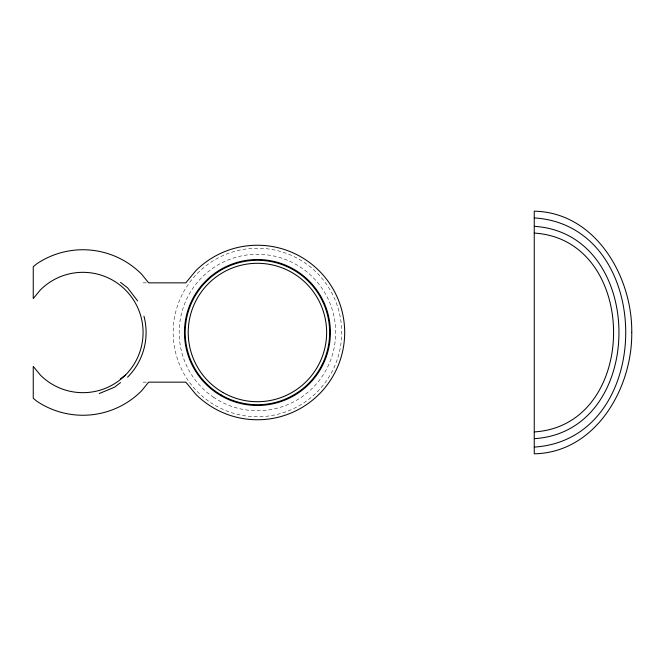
<?xml version="1.0" encoding="UTF-8"?>
<svg xmlns="http://www.w3.org/2000/svg" width="665" height="665" viewBox="0 0 665 665"><rect width="100%" height="100%" fill="white"/><g stroke="black" fill="none" stroke-linecap="round" stroke-linejoin="round"><path stroke-width="0.5" stroke-dasharray="3.33 2.49" d="M143.083 282.849L146.815 282.849M143.083 382.151L146.815 382.151M215.294 405.467A84.255 84.255 0 0 0 341.677 332.5A84.255 84.255 0 0 0 215.294 259.533A84.255 84.255 0 0 0 215.294 405.467M213.29 397.105A78.237 78.237 0 0 0 335.434 338.418A78.237 78.237 0 0 0 223.54 261.985A78.237 78.237 0 0 0 213.29 397.105"/><path stroke-width="1" d="M120.515 378.842L125.452 375.052A60.183 60.183 0 0 0 125.452 289.948A60.183 60.183 0 0 0 40.349 289.948L33.25 298.593L33.25 266.715L36.924 263.697A82.751 82.751 0 0 1 141.412 273.988L148.686 282.849L185.826 282.849L195.718 270.796A87.265 87.265 0 0 1 319.125 270.796A87.265 87.265 0 0 1 319.125 394.204A87.265 87.265 0 0 1 195.718 394.204L185.826 382.151L148.686 382.151L141.412 391.012A82.751 82.751 0 0 1 36.924 401.303L33.25 398.285L33.25 366.407L40.349 375.052A60.183 60.183 0 0 0 125.452 375.052M120.515 382.608L114.496 387.221L99.251 393.539M534.253 431.918C640.021 425.409 640.021 239.591 534.253 233.082M534.253 438.659C647.195 431.71 647.195 233.29 534.253 226.341M534.253 447.088C656.214 439.349 656.214 225.651 534.253 217.912M120.515 282.392L127.58 287.82L137.622 300.904M143.939 316.149A63.192 63.192 0 0 1 127.58 377.18M631.75 332.5C632.423 388.269 595.632 452.574 534.253 453.821L534.253 211.179C595.632 212.426 632.423 276.731 631.75 332.5M221.312 395.043A72.219 72.219 0 0 0 329.641 332.5A72.219 72.219 0 0 0 221.312 269.957A72.219 72.219 0 0 0 221.312 395.043M222.817 392.433A69.21 69.21 0 0 0 326.631 332.5A69.21 69.21 0 0 0 222.817 272.567A69.21 69.21 0 0 0 222.817 392.433M220.938 395.692A72.967 72.967 0 0 0 330.397 332.5A72.967 72.967 0 0 0 220.938 269.308A72.967 72.967 0 0 0 220.938 395.692"/></g></svg>
